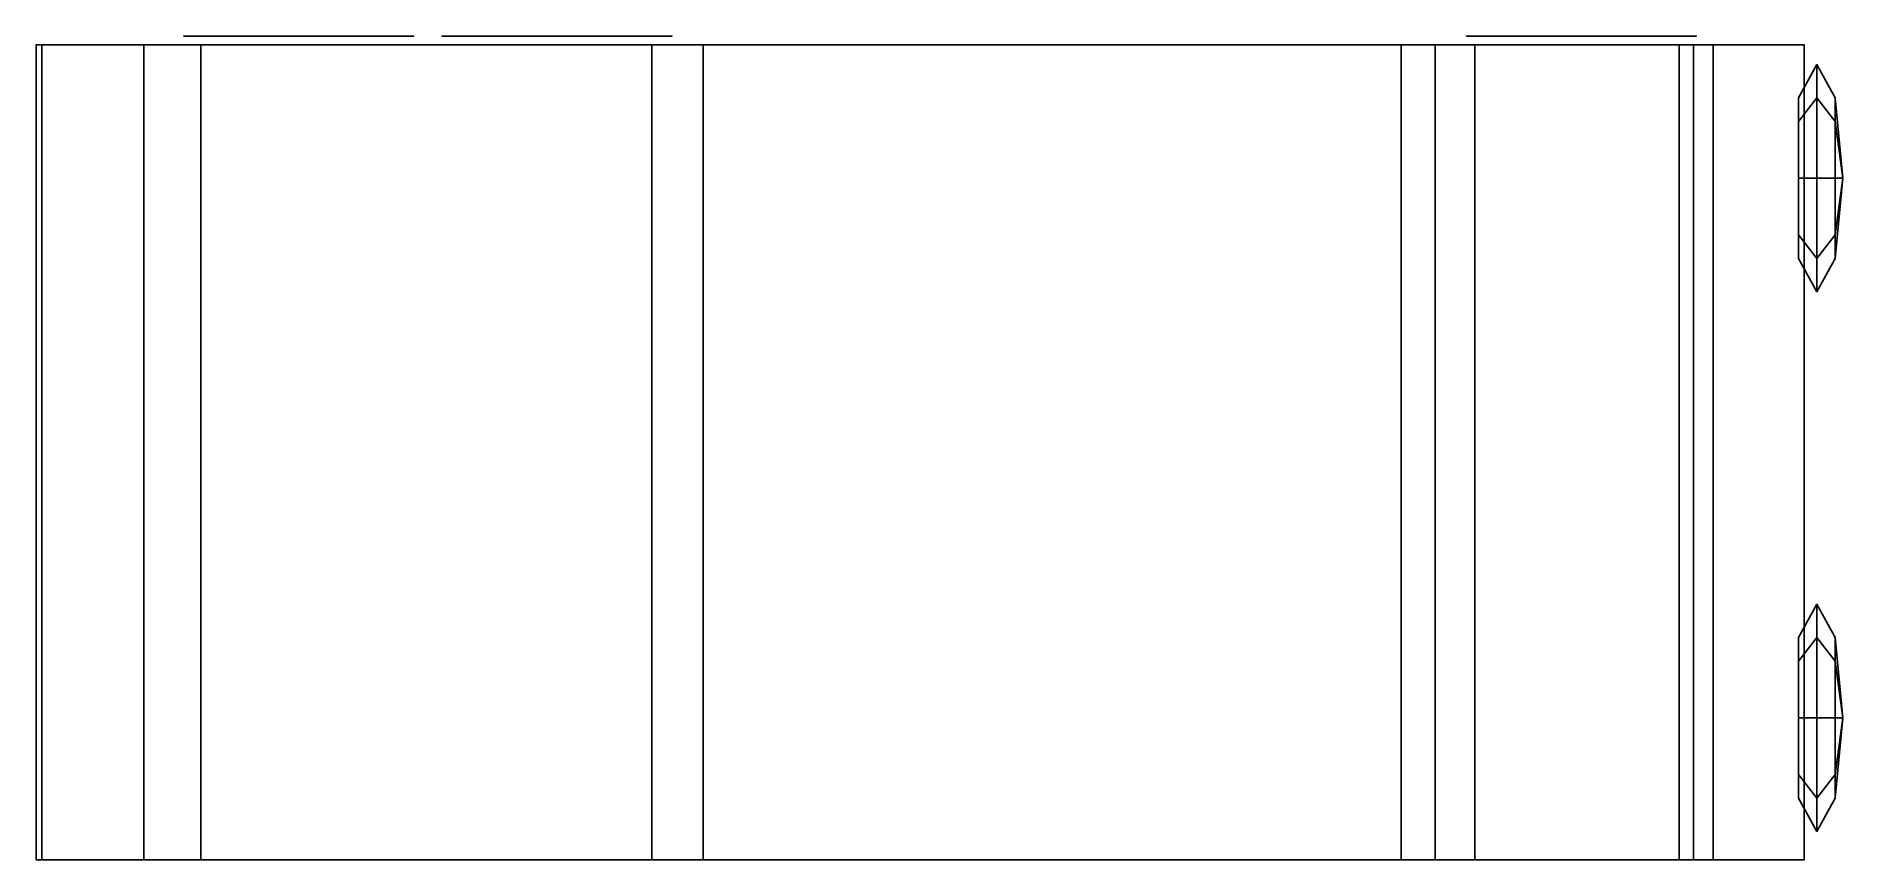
# Model space of a CAD drawing. Header units: metres. Extents: x -34.3 to 29.4, y 0 to 29.
import ezdxf

# ---------------------------------------------------------------- set-up
doc = ezdxf.new("R2010")
doc.units = ezdxf.units.M

msp = doc.modelspace()

# ---------------------------------------------------------------- linework, layer by layer
at = {"layer": 'Camion', "color": 1}
for points in [[(13.819997, 0, 26.299999), (-34.279999, 0, 26.299999), (-34.280003, 28.700001, 26.300001), (13.819999, 28.700001, 26.300001)], [(-34.279999, 0, 26.299999), (-34.080002, 0, -0.7), (-34.080006, 28.700001, -0.700002), (-34.280003, 28.700001, 26.300001)], [(13.819999, 28.700001, 21.900002), (13.819999, 28.700001, 26.300001), (-34.280003, 28.700001, 26.300001)], [(-34.280003, 28.700001, 26.300001), (-34.080006, 28.700001, -0.700002), (-30.480005, 28.700001, -0.600002)], [(-34.280003, 28.700001, 26.300001), (-30.480005, 28.700001, -0.600002), (-28.480005, 28.700001, 3.999999)], [(-34.280003, 28.700001, 26.300001), (-28.480005, 28.700001, 3.999999), (-12.580005, 28.700001, 3.999999)], [(13.819999, 28.700001, 21.900002), (-34.280003, 28.700001, 26.300001), (-12.580005, 28.700001, 3.999999)], [(-34.080002, 0, -0.7), (-30.480001, 0, -0.6), (-30.480005, 28.700001, -0.600002), (-34.080006, 28.700001, -0.700002)], [(-30.480001, 0, -0.6), (-28.480001, 0, 4), (-28.480005, 28.700001, 3.999999), (-30.480005, 28.700001, -0.600002)], [(-28.480001, 0, 4), (-12.580004, 0, 4), (-12.580005, 28.700001, 3.999999), (-28.480005, 28.700001, 3.999999)], [(-12.580004, 0, 4), (-10.780003, 0, -1.1), (-10.780004, 28.700001, -1.100002), (-12.580005, 28.700001, 3.999999)], [(-12.580005, 28.700001, 3.999999), (-10.780004, 28.700001, -1.100002), (15.019998, 28.700001, -1.100002)], [(-12.580005, 28.700001, 3.999999), (15.019998, 28.700001, -1.100002), (16.419998, 28.700001, 2.799999)], [(-12.580005, 28.700001, 3.999999), (16.419998, 28.700001, 2.799999), (23.620001, 28.700001, 2.899999)], [(13.819999, 28.700001, 21.900002), (-12.580005, 28.700001, 3.999999), (23.620001, 28.700001, 2.899999)], [(-10.780003, 0, -1.1), (15.019996, 0, -1.1), (15.019998, 28.700001, -1.100002), (-10.780004, 28.700001, -1.100002)], [(24.119997, 0, 21.699999), (13.819997, 0, 21.9), (13.819999, 28.700001, 21.900002), (24.120001, 28.700001, 21.700001)], [(13.819997, 0, 21.9), (13.819997, 0, 26.299999), (13.819999, 28.700001, 26.300001), (13.819999, 28.700001, 21.900002)], [(13.819999, 28.700001, 21.900002), (23.620001, 28.700001, 2.899999), (24.120001, 28.700001, 21.700001)], [(15.019996, 0, -1.1), (16.419996, 0, 2.8), (16.419998, 28.700001, 2.799999), (15.019998, 28.700001, -1.100002)], [(16.419996, 0, 2.8), (23.619997, 0, 2.9), (23.620001, 28.700001, 2.899999), (16.419998, 28.700001, 2.799999)], [(23.619997, 0, 2.9), (24.819996, 0, -1.299999), (24.82, 28.700001, -1.300001), (23.620001, 28.700001, 2.899999)], [(23.620001, 28.700001, 2.899999), (24.82, 28.700001, -1.300001), (24.120001, 28.700001, 21.700001)], [(28.019997, 0, 10.7), (24.119997, 0, 21.699999), (24.120001, 28.700001, 21.700001), (28.02, 28.700001, 10.7)], [(24.82, 28.700001, -1.300001), (28.02, 28.700001, 10.7), (24.120001, 28.700001, 21.700001)], [(24.819996, 0, -1.299999), (28.019997, 0, -1.299999), (28.02, 28.700001, -1.300001), (24.82, 28.700001, -1.300001)], [(24.82, 28.700001, -1.300001), (28.02, 28.700001, -1.300001), (28.02, 28.700001, 10.7)], [(28.019997, 0, -1.299999), (28.019997, 0, 10.7), (28.02, 28.700001, 10.7), (28.02, 28.700001, -1.300001)], [(-28.480001, 0, 4), (-34.080002, 0, -0.7), (-34.279999, 0, 26.299999)], [(-28.480001, 0, 4), (-34.279999, 0, 26.299999), (13.819997, 0, 26.299999)], [(-28.480001, 0, 4), (-30.480001, 0, -0.6), (-34.080002, 0, -0.7)], [(-28.480001, 0, 4), (13.819997, 0, 26.299999), (13.819997, 0, 21.9)], [(-28.480001, 0, 4), (13.819997, 0, 21.9), (24.119997, 0, 21.699999)], [(-28.480001, 0, 4), (24.119997, 0, 21.699999), (28.019997, 0, 10.7)], [(-12.580004, 0, 4), (-28.480001, 0, 4), (28.019997, 0, 10.7)], [(16.419996, 0, 2.8), (-10.780003, 0, -1.1), (-12.580004, 0, 4)], [(-12.580004, 0, 4), (28.019997, 0, 10.7), (16.419996, 0, 2.8)], [(16.419996, 0, 2.8), (15.019996, 0, -1.1), (-10.780003, 0, -1.1)], [(28.019997, 0, 10.7), (23.619997, 0, 2.9), (16.419996, 0, 2.8)], [(28.019997, 0, 10.7), (24.819996, 0, -1.299999), (23.619997, 0, 2.9)], [(28.019997, 0, 10.7), (28.019997, 0, -1.299999), (24.819996, 0, -1.299999)]]:
    msp.add_3dface(points, dxfattribs=at)
at = {"layer": 'Phare1', "color": 4}
for points in [[(28.471601, 7.828427, 0.871574), (28.471601, 9, 3.7), (27.823709, 7.828427, 3.7), (27.823709, 7, 1.699999)], [(28.471601, 9, 3.7), (28.471601, 7.828426, 6.528428), (27.823709, 7, 5.699998), (27.823709, 7.828427, 3.7)], [(29.119492, 7, 1.7), (29.119492, 7.828427, 3.7), (28.471601, 9, 3.7), (28.471601, 7.828427, 0.871574)], [(29.119492, 7.828427, 3.7), (29.119492, 7, 5.699998), (28.471601, 7.828426, 6.528428), (28.471601, 9, 3.7)], [(28.471601, 5, -0.3), (28.471601, 7.828427, 0.871574), (27.823709, 7, 1.699999), (27.823709, 5, 0.871573)], [(28.471601, 7.828426, 6.528428), (28.471601, 4.999998, 7.7), (27.823709, 5, 6.528426), (27.823709, 7, 5.699998)], [(29.119492, 5, 0.871574), (29.119492, 7, 1.7), (28.471601, 7.828427, 0.871574), (28.471601, 5, -0.3)], [(29.119492, 7, 5.699998), (29.119492, 5, 6.528426), (28.471601, 4.999998, 7.7), (28.471601, 7.828426, 6.528428)], [(29.387857, 5, 3.7), (29.387857, 5, 3.7), (29.119492, 7.828427, 3.7), (29.119492, 7, 1.7)], [(29.387857, 5, 3.7), (29.387857, 5, 3.7), (29.119492, 7, 5.699998), (29.119492, 7.828427, 3.7)], [(29.387857, 5, 3.7), (29.387857, 5, 3.7), (29.119492, 7, 1.7), (29.119492, 5, 0.871574)], [(29.387857, 5, 3.7), (29.387857, 5, 3.7), (29.119492, 5, 6.528426), (29.119492, 7, 5.699998)], [(28.471601, 2.171573, 0.871572), (28.471601, 5, -0.3), (27.823709, 5, 0.871573), (27.823709, 3, 1.699999)], [(28.471601, 4.999998, 7.7), (28.471601, 2.171571, 6.528426), (27.823709, 3, 5.7), (27.823709, 5, 6.528426)], [(29.119492, 3, 1.7), (29.119492, 5, 0.871574), (28.471601, 5, -0.3), (28.471601, 2.171573, 0.871572)], [(29.119492, 5, 6.528426), (29.119492, 3, 5.7), (28.471601, 2.171571, 6.528426), (28.471601, 4.999998, 7.7)], [(29.387857, 5, 3.7), (29.387857, 5, 3.7), (29.119492, 5, 0.871574), (29.119492, 3, 1.7)], [(29.387857, 5, 3.7), (29.387857, 5, 3.7), (29.119492, 3, 1.7), (29.119492, 2.171573, 3.7)], [(29.387857, 5, 3.7), (29.387857, 5, 3.7), (29.119492, 2.171573, 3.7), (29.119492, 3, 5.7)], [(29.387857, 5, 3.7), (29.387857, 5, 3.7), (29.119492, 3, 5.7), (29.119492, 5, 6.528426)], [(28.471601, 1, 3.699998), (28.471601, 2.171573, 0.871572), (27.823709, 3, 1.699999), (27.823709, 2.171573, 3.7)], [(28.471601, 2.171571, 6.528426), (28.471601, 1, 3.699998), (27.823709, 2.171573, 3.7), (27.823709, 3, 5.7)], [(29.119492, 2.171573, 3.7), (29.119492, 3, 1.7), (28.471601, 2.171573, 0.871572), (28.471601, 1, 3.699998)], [(29.119492, 3, 5.7), (29.119492, 2.171573, 3.7), (28.471601, 1, 3.699998), (28.471601, 2.171571, 6.528426)]]:
    msp.add_3dface(points, dxfattribs=at)
at = {"layer": 'Phare2', "color": 3}
for points in [[(28.471601, 26.828426, 0.871574), (28.471601, 28, 3.7), (27.823709, 26.828426, 3.7), (27.823709, 25.999998, 1.699999)], [(28.471601, 28, 3.7), (28.471601, 26.828424, 6.528428), (27.823709, 25.999998, 5.699998), (27.823709, 26.828426, 3.7)], [(29.119492, 25.999998, 1.7), (29.119492, 26.828426, 3.7), (28.471601, 28, 3.7), (28.471601, 26.828426, 0.871574)], [(29.119492, 26.828426, 3.7), (29.119492, 25.999998, 5.699998), (28.471601, 26.828424, 6.528428), (28.471601, 28, 3.7)], [(28.471601, 24, -0.3), (28.471601, 26.828426, 0.871574), (27.823709, 25.999998, 1.699999), (27.823709, 24, 0.871573)], [(28.471601, 26.828424, 6.528428), (28.471601, 23.999996, 7.7), (27.823709, 24, 6.528426), (27.823709, 25.999998, 5.699998)], [(29.119492, 24, 0.871574), (29.119492, 25.999998, 1.7), (28.471601, 26.828426, 0.871574), (28.471601, 24, -0.3)], [(29.119492, 25.999998, 5.699998), (29.119492, 24, 6.528426), (28.471601, 23.999996, 7.7), (28.471601, 26.828424, 6.528428)], [(29.387857, 24, 3.7), (29.387857, 24, 3.7), (29.119492, 26.828426, 3.7), (29.119492, 25.999998, 1.7)], [(29.387857, 24, 3.7), (29.387857, 24, 3.7), (29.119492, 25.999998, 5.699998), (29.119492, 26.828426, 3.7)], [(29.387857, 24, 3.7), (29.387857, 24, 3.7), (29.119492, 25.999998, 1.7), (29.119492, 24, 0.871574)], [(29.387857, 24, 3.7), (29.387857, 24, 3.7), (29.119492, 24, 6.528426), (29.119492, 25.999998, 5.699998)], [(28.471601, 21.171572, 0.871572), (28.471601, 24, -0.3), (27.823709, 24, 0.871573), (27.823709, 22, 1.699999)], [(28.471601, 23.999996, 7.7), (28.471601, 21.17157, 6.528426), (27.823709, 22, 5.7), (27.823709, 24, 6.528426)], [(29.119492, 22, 1.7), (29.119492, 24, 0.871574), (28.471601, 24, -0.3), (28.471601, 21.171572, 0.871572)], [(29.119492, 24, 6.528426), (29.119492, 22, 5.7), (28.471601, 21.17157, 6.528426), (28.471601, 23.999996, 7.7)], [(29.387857, 24, 3.7), (29.387857, 24, 3.7), (29.119492, 24, 0.871574), (29.119492, 22, 1.7)], [(29.387857, 24, 3.7), (29.387857, 24, 3.7), (29.119492, 22, 1.7), (29.119492, 21.171572, 3.7)], [(29.387857, 24, 3.7), (29.387857, 24, 3.7), (29.119492, 21.171572, 3.7), (29.119492, 22, 5.7)], [(29.387857, 24, 3.7), (29.387857, 24, 3.7), (29.119492, 22, 5.7), (29.119492, 24, 6.528426)], [(28.471601, 19.999998, 3.699998), (28.471601, 21.171572, 0.871572), (27.823709, 22, 1.699999), (27.823709, 21.171572, 3.7)], [(28.471601, 21.17157, 6.528426), (28.471601, 19.999998, 3.699998), (27.823709, 21.171572, 3.7), (27.823709, 22, 5.7)], [(29.119492, 21.171572, 3.7), (29.119492, 22, 1.7), (28.471601, 21.171572, 0.871572), (28.471601, 19.999998, 3.699998)], [(29.119492, 22, 5.7), (29.119492, 21.171572, 3.7), (28.471601, 19.999998, 3.699998), (28.471601, 21.17157, 6.528426)]]:
    msp.add_3dface(points, dxfattribs=at)
at = {"layer": 'Roues', "color": 2}
for points in [[(-22.752285, 29, -6.746185), (-26.360682, 29, -7.346726), (-29.080002, 29, -4.899999)], [(-22.752285, 29, -6.746185), (-29.080002, 29, -4.899999), (-28.862543, 29, -1.24844)], [(-22.752285, 29, -6.746185), (-28.862543, 29, -1.24844), (-25.872055, 29, 0.858253)], [(-22.752285, 29, -6.746185), (-25.872055, 29, 0.858253), (-22.360437, 29, -0.166302)], [(-22.752285, 29, -6.746185), (-22.360437, 29, -0.166302), (-20.972008, 29, -3.550596)], [(-13.652285, 29, -6.746185), (-17.260681, 29, -7.346726), (-19.980001, 29, -4.899999)], [(-13.652285, 29, -6.746185), (-19.980001, 29, -4.899999), (-19.762543, 29, -1.24844)], [(-13.652285, 29, -6.746185), (-19.762543, 29, -1.24844), (-16.772055, 29, 0.858253)], [(-13.652285, 29, -6.746185), (-16.772055, 29, 0.858253), (-13.260437, 29, -0.166302)], [(-13.652285, 29, -6.746185), (-13.260437, 29, -0.166302), (-11.872008, 29, -3.550596)], [(22.447714, 29, -6.746185), (18.839317, 29, -7.346726), (16.119997, 29, -4.899999)], [(22.447714, 29, -6.746185), (16.119997, 29, -4.899999), (16.337456, 29, -1.24844)], [(22.447714, 29, -6.746185), (16.337456, 29, -1.24844), (19.327944, 29, 0.858253)], [(22.447714, 29, -6.746185), (19.327944, 29, 0.858253), (22.839561, 29, -0.166302)], [(22.447714, 29, -6.746185), (22.839561, 29, -0.166302), (24.227989, 29, -3.550596)], [(-22.752285, 0, -6.746185), (-26.360682, 0, -7.346726), (-29.080002, 0, -4.899999)], [(-22.752285, 0, -6.746185), (-29.080002, 0, -4.899999), (-28.862543, 0, -1.24844)], [(-22.752285, 0, -6.746185), (-28.862543, 0, -1.24844), (-25.872055, 0, 0.858253)], [(-22.752285, 0, -6.746185), (-25.872055, 0, 0.858253), (-22.360437, 0, -0.166302)], [(-22.752285, 0, -6.746185), (-22.360437, 0, -0.166302), (-20.972008, 0, -3.550596)], [(-13.652285, 0, -6.746185), (-17.260681, 0, -7.346726), (-19.980001, 0, -4.899999)], [(-13.652285, 0, -6.746185), (-19.980001, 0, -4.899999), (-19.762543, 0, -1.24844)], [(-13.652285, 0, -6.746185), (-19.762543, 0, -1.24844), (-16.772055, 0, 0.858253)], [(-13.652285, 0, -6.746185), (-16.772055, 0, 0.858253), (-13.260437, 0, -0.166302)], [(-13.652285, 0, -6.746185), (-13.260437, 0, -0.166302), (-11.872008, 0, -3.550596)], [(22.447714, 0, -6.746185), (18.839317, 0, -7.346726), (16.119997, 0, -4.899999)], [(22.447714, 0, -6.746185), (16.119997, 0, -4.899999), (16.337456, 0, -1.24844)], [(22.447714, 0, -6.746185), (16.337456, 0, -1.24844), (19.327944, 0, 0.858253)], [(22.447714, 0, -6.746185), (19.327944, 0, 0.858253), (22.839561, 0, -0.166302)], [(22.447714, 0, -6.746185), (22.839561, 0, -0.166302), (24.227989, 0, -3.550596)]]:
    msp.add_3dface(points, dxfattribs=at)

doc.saveas('drawing.dxf')
